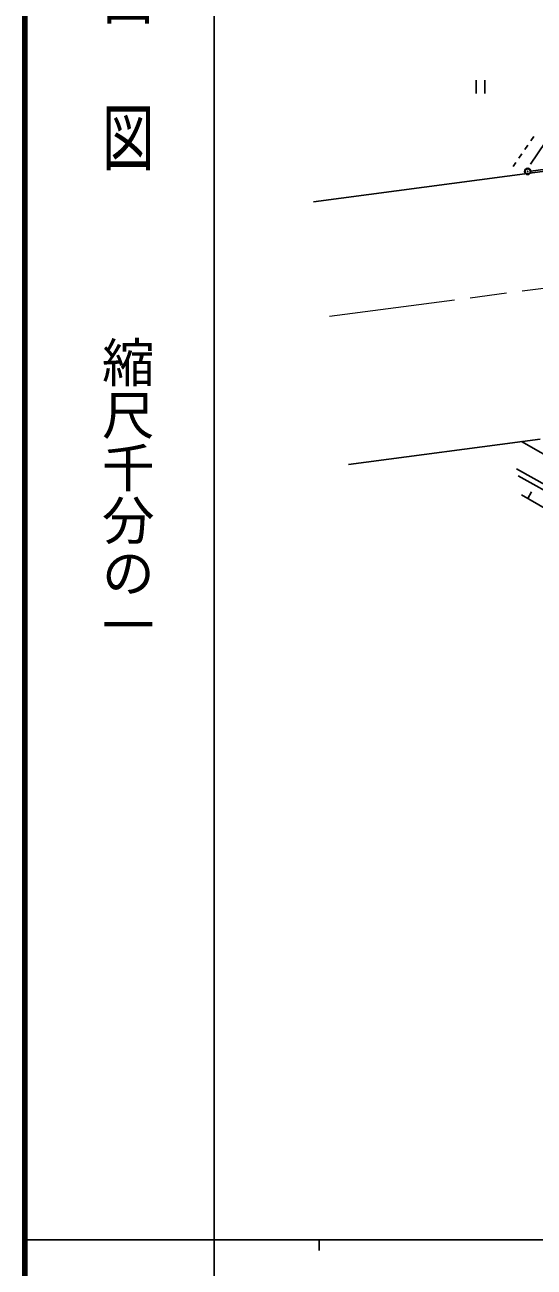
# Model space of a CAD drawing. Units: millimetres at full size, sheet at 1:1000; details may follow other scales. Extents: x 40000 to 680000, y 20000 to 380000.
# Drawn here: x 40000 to 88460, y 202409 to 320625 of the extents above; entities that cross this region are included whole.
import ezdxf
from ezdxf.enums import TextEntityAlignment as Align

# ---------------------------------------------------------------- set-up
doc = ezdxf.new("R2010")
doc.units = ezdxf.units.MM
doc.header["$LTSCALE"] = 1000
doc.header["$PDMODE"] = 32
doc.header["$PDSIZE"] = 500
doc.linetypes.add('CHAIN', pattern=[18.5, 12, -1.5, 3.5, -1.5])
for name, color, linetype, lineweight in [('M-BGD', 7, 'Continuous', 25), ('M-BMK', 2, 'CHAIN', 13), ('M-BMK-ROW', 30, 'Continuous', 25), ('M-TTL', 2, 'Continuous', 140), ('M-TTL-BAND', 7, 'Continuous', 25)]:
    doc.layers.add(name, color=color, linetype=linetype, lineweight=lineweight)
doc.styles.add('@ＭＳ ゴシック', font='')
doc.styles.get('@ＭＳ ゴシック').set_extended_font_data('@MS Gothic')

msp = doc.modelspace()

# ---------------------------------------------------------------- linework, layer by layer
at = {"layer": 'M-BGD'}
for p, q in [((82943, 315352), (82943, 314102)), ((83776, 315352), (83776, 314102)), ((88138, 309595), (88421, 310007)), ((87573, 308770), (87856, 309182)), ((89512, 309421), (88099, 307364)), ((67463, 303785), (96578, 307625)), ((86463, 307149), (86726, 307532)), ((87008, 307945), (87291, 308357)), ((70788, 278785), (89038, 281212)), ((87258, 280976), (101671, 272762)), ((86765, 278368), (102870, 269465)), ((86950, 277695), (102785, 268941)), ((104889, 265659), (87255, 275893)), ((87852, 275547), (88218, 276179))]:
    msp.add_line(p, q, dxfattribs=at)
at = {"layer": 'M-BMK'}
msp.add_line((68988, 292891), (194577, 309455), dxfattribs=at)
at = {"layer": 'M-BMK-ROW'}
msp.add_line((88145, 306715), (97266, 307918), dxfattribs=at)
msp.add_circle((87847, 306676), 300, dxfattribs=at)
msp.add_point((87847, 306676), dxfattribs=at)
at = {"layer": 'M-TTL'}
msp.add_line((40000, 380000), (40000, 20000), dxfattribs=at)
at = {"layer": 'M-TTL-BAND'}
for p, q in [((58000, 370000), (58000, 20000)), ((40000, 205000), (579000, 205000)), ((68000, 205000), (68000, 204000))]:
    msp.add_line(p, q, dxfattribs=at)

# ---------------------------------------------------------------- texts
at = {"layer": 'M-TTL-BAND', "style": '@ＭＳ ゴシック', "width": 1.4}
msp.add_text('平  面  図', height=3666, rotation=270, dxfattribs=at).set_placement((49777, 306475), align=Align.MIDDLE_RIGHT)
at = {"layer": 'M-TTL-BAND', "style": '@ＭＳ ゴシック'}
msp.add_text('縮尺千分の一', height=3666, rotation=270, dxfattribs=at).set_placement((49777, 261030), align=Align.MIDDLE_RIGHT)

doc.saveas('drawing.dxf')
